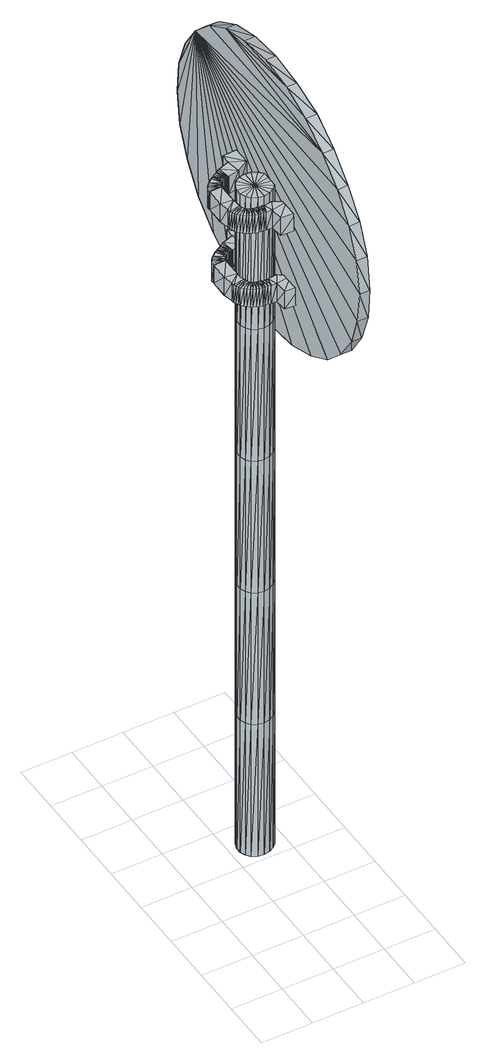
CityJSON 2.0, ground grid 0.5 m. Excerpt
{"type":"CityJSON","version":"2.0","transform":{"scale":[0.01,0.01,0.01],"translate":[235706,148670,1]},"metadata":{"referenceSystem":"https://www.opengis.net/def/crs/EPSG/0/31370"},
"CityObjects":{
"object1":{"type":"GenericCityObject","attributes":{"cluster":25,"mean_distance_to_centroid":0.207,"new_centroid_x":235706.29,"new_centroid_y":148671.11,"mean_distance_to_camera":7.57,"H1":0,"H2":0,"Z_final":109.33,"cluster2":-1,"proj_x":235702.12,"proj_y":148668.82,"id_line":62600,"bearing_l":151.17,"distance":4.76,"orientation":"left","G_obj":331.17},"geometry":[{"type":"MultiSurface","lod":"2","boundaries":[[[0,1,2]],[[2,1,3]],[[3,1,4]],[[4,1,5]],[[5,1,6]],[[1,7,6]],[[1,8,7]],[[1,9,8]],[[1,10,9]],[[1,11,10]],[[1,12,11]],[[1,13,12]],[[1,14,13]],[[15,14,1]],[[16,15,1]],[[17,16,1]],[[18,17,1]],[[0,18,1]],[[19,20,0]],[[19,0,2]],[[21,19,2]],[[21,2,3]],[[21,3,22]],[[22,3,4]],[[22,4,23]],[[23,4,5]],[[23,5,24]],[[24,5,6]],[[24,6,25]],[[25,6,7]],[[25,7,26]],[[26,7,8]],[[26,8,27]],[[8,9,27]],[[27,9,28]],[[9,10,28]],[[10,29,28]],[[10,11,29]],[[11,30,29]],[[11,12,30]],[[30,12,31]],[[31,12,13]],[[31,13,32]],[[32,13,14]],[[32,14,33]],[[33,14,15]],[[33,15,34]],[[34,15,16]],[[34,16,35]],[[35,16,17]],[[36,35,17]],[[18,36,17]],[[20,36,18]],[[20,18,0]],[[37,38,20]],[[37,20,19]],[[39,37,19]],[[21,39,19]],[[39,21,40]],[[40,21,22]],[[40,22,41]],[[41,22,23]],[[41,23,42]],[[42,23,24]],[[42,24,43]],[[43,24,25]],[[43,25,44]],[[44,25,26]],[[26,45,44]],[[26,27,45]],[[27,46,45]],[[27,28,46]],[[28,47,46]],[[28,29,47]],[[47,29,48]],[[29,30,48]],[[48,30,49]],[[49,30,31]],[[49,31,50]],[[50,31,32]],[[50,32,51]],[[51,32,33]],[[51,33,52]],[[52,33,34]],[[52,34,53]],[[53,34,35]],[[54,53,35]],[[54,35,36]],[[38,54,36]],[[38,36,20]],[[55,56,38]],[[55,38,37]],[[57,55,37]],[[57,37,39]],[[57,39,58]],[[58,39,40]],[[58,40,59]],[[59,40,41]],[[59,41,60]],[[60,41,42]],[[60,42,61]],[[61,42,43]],[[61,43,62]],[[62,43,44]],[[44,63,62]],[[44,45,63]],[[45,64,63]],[[45,46,64]],[[46,65,64]],[[46,47,65]],[[47,66,65]],[[47,48,66]],[[66,48,67]],[[67,48,49]],[[67,49,68]],[[68,49,50]],[[68,50,69]],[[69,50,51]],[[69,51,70]],[[70,51,52]],[[70,52,71]],[[71,52,53]],[[72,71,53]],[[72,53,54]],[[56,72,54]],[[56,54,38]],[[73,74,56]],[[73,56,55]],[[75,73,55]],[[75,55,57]],[[75,57,76]],[[76,57,58]],[[76,58,77]],[[77,58,59]],[[77,59,78]],[[78,59,60]],[[78,60,79]],[[79,60,61]],[[79,61,80]],[[80,61,62]],[[62,81,80]],[[62,63,81]],[[63,82,81]],[[63,64,82]],[[64,83,82]],[[64,65,83]],[[65,84,83]],[[65,66,84]],[[84,66,85]],[[85,66,67]],[[85,67,86]],[[86,67,68]],[[86,68,87]],[[87,68,69]],[[87,69,88]],[[88,69,70]],[[88,70,89]],[[89,70,71]],[[90,89,71]],[[90,71,72]],[[74,90,72]],[[74,72,56]],[[91,92,74]],[[91,74,73]],[[93,91,73]],[[93,73,75]],[[93,75,94]],[[94,75,76]],[[94,76,95]],[[95,76,77]],[[95,77,96]],[[96,77,78]],[[96,78,97]],[[97,78,79]],[[97,79,98]],[[98,79,80]],[[80,99,98]],[[80,81,99]],[[81,100,99]],[[81,82,100]],[[82,101,100]],[[82,83,101]],[[83,102,101]],[[83,84,102]],[[102,84,103]],[[103,84,85]],[[103,85,104]],[[104,85,86]],[[104,86,105]],[[105,86,87]],[[105,87,106]],[[106,87,88]],[[106,88,107]],[[107,88,89]],[[108,107,89]],[[108,89,90]],[[92,108,90]],[[92,90,74]],[[92,91,109]],[[91,93,109]],[[93,94,109]],[[94,95,109]],[[95,96,109]],[[109,96,97]],[[109,97,98]],[[109,98,99]],[[109,99,100]],[[109,100,101]],[[109,101,102]],[[109,102,103]],[[109,103,104]],[[105,109,104]],[[106,109,105]],[[107,109,106]],[[108,109,107]],[[92,109,108]],[[110,111,112]],[[113,112,114]],[[115,112,113]],[[116,112,115]],[[117,112,116]],[[118,112,117]],[[119,112,118]],[[120,112,119]],[[121,112,120]],[[122,112,121]],[[122,123,112]],[[123,110,112]],[[111,124,112]],[[124,125,112]],[[125,126,112]],[[126,127,112]],[[127,128,112]],[[128,129,112]],[[129,130,112]],[[130,131,112]],[[112,131,132]],[[131,133,132]],[[131,134,133]],[[133,134,135]],[[133,135,136]],[[135,137,136]],[[133,136,138]],[[136,139,138]],[[136,137,139]],[[137,140,139]],[[137,135,140]],[[135,141,140]],[[135,134,141]],[[134,142,141]],[[134,131,142]],[[131,143,142]],[[131,130,143]],[[143,130,144]],[[144,130,129]],[[144,129,145]],[[145,129,128]],[[145,128,146]],[[146,127,147]],[[147,127,126]],[[147,126,148]],[[148,126,125]],[[148,125,149]],[[149,125,124]],[[150,149,124]],[[150,124,111]],[[151,150,111]],[[151,111,110]],[[152,151,110]],[[152,110,123]],[[146,128,127]],[[153,123,122]],[[154,153,122]],[[154,122,121]],[[155,154,121]],[[155,121,120]],[[156,155,120]],[[156,120,119]],[[157,156,119]],[[157,119,118]],[[157,118,158]],[[158,118,117]],[[158,117,159]],[[153,152,123]],[[159,117,116]],[[159,116,160]],[[160,116,115]],[[160,115,161]],[[161,115,113]],[[161,113,162]],[[162,113,114]],[[162,114,163]],[[163,114,112]],[[163,112,164]],[[164,112,132]],[[132,165,164]],[[132,133,165]],[[133,138,165]],[[138,139,140]],[[161,162,163]],[[160,161,163]],[[159,160,163]],[[158,159,163]],[[157,158,163]],[[156,157,163]],[[155,156,163]],[[154,155,163]],[[153,154,163]],[[153,163,152]],[[152,163,151]],[[151,163,150]],[[150,163,149]],[[149,163,148]],[[148,163,147]],[[147,163,146]],[[146,163,145]],[[145,163,144]],[[144,163,143]],[[143,163,142]],[[163,164,142]],[[142,164,165]],[[142,165,141]],[[165,140,141]],[[165,138,140]],[[166,167,168]],[[168,167,169]],[[170,168,169]],[[170,169,171]],[[170,171,172]],[[172,171,173]],[[172,173,174]],[[174,173,175]],[[174,175,176]],[[176,175,177]],[[176,177,178]],[[178,177,179]],[[178,179,180]],[[180,179,181]],[[180,181,182]],[[182,181,183]],[[182,183,184]],[[184,183,185]],[[184,185,186]],[[186,185,187]],[[186,187,188]],[[188,187,189]],[[188,189,190]],[[190,189,191]],[[192,190,191]],[[192,191,193]],[[194,192,193]],[[194,193,195]],[[196,194,195]],[[196,195,197]],[[198,196,197]],[[198,197,199]],[[200,198,199]],[[200,199,201]],[[202,200,201]],[[202,201,203]],[[204,202,203]],[[204,203,205]],[[206,204,205]],[[206,205,207]],[[208,206,207]],[[208,207,209]],[[210,208,209]],[[210,209,211]],[[212,210,211]],[[212,211,213]],[[214,212,213]],[[214,213,215]],[[216,214,215]],[[216,215,217]],[[216,217,218]],[[218,217,219]],[[218,219,220]],[[220,219,221]],[[220,221,222]],[[222,221,223]],[[222,223,224]],[[224,223,225]],[[224,225,226]],[[226,225,227]],[[226,227,228]],[[228,227,229]],[[228,229,230]],[[230,229,231]],[[230,231,232]],[[232,231,233]],[[232,233,234]],[[234,233,235]],[[234,235,236]],[[236,235,237]],[[238,236,237]],[[238,237,239]],[[238,239,240]],[[240,239,241]],[[241,242,240]],[[241,243,242]],[[242,243,244]],[[244,243,245]],[[244,245,246]],[[246,245,247]],[[246,247,248]],[[248,247,249]],[[248,249,250]],[[250,249,251]],[[250,251,252]],[[252,251,253]],[[252,253,254]],[[254,253,255]],[[254,255,256]],[[256,255,257]],[[256,257,258]],[[258,257,259]],[[258,259,260]],[[260,259,261]],[[260,261,262]],[[262,261,263]],[[262,263,264]],[[264,263,265]],[[264,265,266]],[[266,265,267]],[[267,268,266]],[[267,269,268]],[[269,270,268]],[[269,271,270]],[[271,272,270]],[[271,273,272]],[[273,274,272]],[[273,275,274]],[[275,276,274]],[[275,277,276]],[[277,278,276]],[[277,279,278]],[[279,280,278]],[[279,281,280]],[[281,282,280]],[[281,283,282]],[[283,284,282]],[[283,285,284]],[[285,286,284]],[[285,287,286]],[[287,288,286]],[[287,289,288]],[[288,289,290]],[[290,289,291]],[[290,291,292]],[[292,291,293]],[[292,293,294]],[[294,293,295]],[[294,295,296]],[[296,295,297]],[[296,297,298]],[[298,297,299]],[[298,299,300]],[[300,299,301]],[[300,301,302]],[[302,301,303]],[[302,303,304]],[[304,303,305]],[[304,305,306]],[[306,305,307]],[[306,307,308]],[[308,307,309]],[[308,309,310]],[[310,309,311]],[[311,166,310]],[[311,167,166]],[[169,167,311]],[[169,311,171]],[[171,311,309]],[[173,171,309]],[[173,309,307]],[[175,173,307]],[[175,307,305]],[[177,175,305]],[[177,305,303]],[[179,177,303]],[[179,303,301]],[[181,179,301]],[[181,301,299]],[[183,181,299]],[[183,299,297]],[[183,297,295]],[[185,183,295]],[[185,295,293]],[[187,185,293]],[[187,293,291]],[[189,187,291]],[[189,291,289]],[[189,289,287]],[[189,287,285]],[[191,189,285]],[[191,285,283]],[[193,191,283]],[[195,193,283]],[[195,283,281]],[[197,195,281]],[[199,197,281]],[[201,199,281]],[[201,281,279]],[[203,201,279]],[[205,203,279]],[[205,279,277]],[[205,277,207]],[[207,277,209]],[[209,277,275]],[[209,275,211]],[[211,275,273]],[[211,273,213]],[[213,273,271]],[[213,271,215]],[[215,271,269]],[[215,269,217]],[[217,269,219]],[[219,269,267]],[[219,267,221]],[[221,267,265]],[[221,265,223]],[[223,265,263]],[[223,263,225]],[[225,263,261]],[[225,261,227]],[[227,261,259]],[[227,259,229]],[[229,259,257]],[[229,257,255]],[[229,255,231]],[[231,255,253]],[[231,253,233]],[[233,253,251]],[[233,251,235]],[[251,249,235]],[[235,249,247]],[[235,247,237]],[[247,245,237]],[[237,245,243]],[[237,243,239]],[[239,243,241]],[[238,240,242]],[[168,310,166]],[[170,310,168]],[[170,308,310]],[[172,308,170]],[[172,306,308]],[[174,306,172]],[[174,304,306]],[[176,304,174]],[[176,302,304]],[[178,302,176]],[[178,300,302]],[[180,300,178]],[[180,298,300]],[[182,298,180]],[[182,296,298]],[[182,294,296]],[[184,294,182]],[[184,292,294]],[[186,292,184]],[[186,290,292]],[[188,290,186]],[[188,288,290]],[[188,286,288]],[[188,284,286]],[[190,284,188]],[[190,282,284]],[[192,282,190]],[[194,282,192]],[[194,280,282]],[[196,280,194]],[[198,280,196]],[[200,280,198]],[[200,278,280]],[[202,278,200]],[[204,278,202]],[[204,276,278]],[[204,206,276]],[[206,208,276]],[[208,274,276]],[[208,210,274]],[[210,272,274]],[[210,212,272]],[[212,270,272]],[[212,214,270]],[[214,268,270]],[[214,216,268]],[[216,218,268]],[[218,266,268]],[[218,220,266]],[[220,264,266]],[[220,222,264]],[[222,262,264]],[[222,224,262]],[[224,260,262]],[[224,226,260]],[[226,258,260]],[[226,228,258]],[[228,256,258]],[[228,254,256]],[[228,230,254]],[[230,252,254]],[[230,232,252]],[[232,250,252]],[[232,234,250]],[[250,234,248]],[[234,246,248]],[[234,236,246]],[[246,236,244]],[[236,242,244]],[[236,238,242]],[[312,313,314]],[[314,313,315]],[[316,314,315]],[[316,315,317]],[[316,317,318]],[[318,317,319]],[[318,319,320]],[[320,319,321]],[[320,321,322]],[[322,321,323]],[[322,323,324]],[[324,323,325]],[[324,325,326]],[[326,325,327]],[[326,327,328]],[[328,327,329]],[[328,329,330]],[[330,329,331]],[[330,331,332]],[[332,331,333]],[[332,333,334]],[[334,333,335]],[[334,335,336]],[[336,335,337]],[[338,336,337]],[[338,337,339]],[[340,338,339]],[[340,339,341]],[[342,340,341]],[[342,341,343]],[[344,342,343]],[[344,343,345]],[[346,344,345]],[[346,345,347]],[[348,346,347]],[[348,347,349]],[[350,348,349]],[[350,349,351]],[[352,350,351]],[[352,351,353]],[[354,352,353]],[[354,353,355]],[[356,354,355]],[[356,355,357]],[[358,356,357]],[[358,357,359]],[[360,358,359]],[[360,359,361]],[[362,360,361]],[[362,361,363]],[[362,363,364]],[[364,363,365]],[[364,365,366]],[[366,365,367]],[[366,367,368]],[[368,367,369]],[[368,369,370]],[[370,369,371]],[[370,371,372]],[[372,371,373]],[[372,373,374]],[[374,373,375]],[[374,375,376]],[[376,375,377]],[[376,377,378]],[[378,377,379]],[[378,379,380]],[[380,379,381]],[[380,381,382]],[[382,381,383]],[[384,382,383]],[[384,383,385]],[[384,385,386]],[[386,385,387]],[[387,388,386]],[[387,389,388]],[[388,389,390]],[[390,389,391]],[[390,391,392]],[[392,391,393]],[[392,393,394]],[[394,393,395]],[[394,395,396]],[[396,395,397]],[[396,397,398]],[[398,397,399]],[[398,399,400]],[[400,399,401]],[[400,401,402]],[[402,401,403]],[[402,403,404]],[[404,403,405]],[[404,405,406]],[[406,405,407]],[[406,407,408]],[[408,407,409]],[[408,409,410]],[[410,409,411]],[[410,411,412]],[[412,411,413]],[[413,414,412]],[[413,415,414]],[[415,416,414]],[[415,417,416]],[[417,418,416]],[[417,419,418]],[[419,420,418]],[[419,421,420]],[[421,422,420]],[[421,423,422]],[[423,424,422]],[[423,425,424]],[[425,426,424]],[[425,427,426]],[[427,428,426]],[[427,429,428]],[[429,430,428]],[[429,431,430]],[[431,432,430]],[[431,433,432]],[[433,434,432]],[[433,435,434]],[[434,435,436]],[[436,435,437]],[[436,437,438]],[[438,437,439]],[[438,439,440]],[[440,439,441]],[[440,441,442]],[[442,441,443]],[[442,443,444]],[[444,443,445]],[[444,445,446]],[[446,445,447]],[[446,447,448]],[[448,447,449]],[[448,449,450]],[[450,449,451]],[[450,451,452]],[[452,451,453]],[[452,453,454]],[[454,453,455]],[[454,455,456]],[[456,455,457]],[[457,312,456]],[[457,313,312]],[[315,313,457]],[[315,457,317]],[[317,457,455]],[[319,317,455]],[[319,455,453]],[[321,319,453]],[[321,453,451]],[[323,321,451]],[[323,451,449]],[[325,323,449]],[[325,449,447]],[[327,325,447]],[[327,447,445]],[[329,327,445]],[[329,445,443]],[[329,443,441]],[[331,329,441]],[[331,441,439]],[[333,331,439]],[[333,439,437]],[[335,333,437]],[[335,437,435]],[[335,435,433]],[[335,433,431]],[[337,335,431]],[[337,431,429]],[[339,337,429]],[[341,339,429]],[[341,429,427]],[[343,341,427]],[[345,343,427]],[[347,345,427]],[[347,427,425]],[[349,347,425]],[[351,349,425]],[[351,425,423]],[[351,423,353]],[[353,423,355]],[[355,423,421]],[[355,421,357]],[[357,421,419]],[[357,419,359]],[[359,419,417]],[[359,417,361]],[[361,417,415]],[[361,415,363]],[[363,415,365]],[[365,415,413]],[[365,413,367]],[[367,413,411]],[[367,411,369]],[[369,411,409]],[[369,409,371]],[[371,409,407]],[[371,407,373]],[[373,407,405]],[[373,405,375]],[[375,405,403]],[[375,403,401]],[[375,401,377]],[[377,401,399]],[[377,399,379]],[[379,399,397]],[[379,397,381]],[[397,395,381]],[[381,395,393]],[[381,393,383]],[[393,391,383]],[[383,391,389]],[[383,389,385]],[[385,389,387]],[[384,386,388]],[[314,456,312]],[[316,456,314]],[[316,454,456]],[[318,454,316]],[[318,452,454]],[[320,452,318]],[[320,450,452]],[[322,450,320]],[[322,448,450]],[[324,448,322]],[[324,446,448]],[[326,446,324]],[[326,444,446]],[[328,444,326]],[[328,442,444]],[[328,440,442]],[[330,440,328]],[[330,438,440]],[[332,438,330]],[[332,436,438]],[[334,436,332]],[[334,434,436]],[[334,432,434]],[[334,430,432]],[[336,430,334]],[[336,428,430]],[[338,428,336]],[[340,428,338]],[[340,426,428]],[[342,426,340]],[[344,426,342]],[[346,426,344]],[[346,424,426]],[[348,424,346]],[[350,424,348]],[[350,422,424]],[[350,352,422]],[[352,354,422]],[[354,420,422]],[[354,356,420]],[[356,418,420]],[[356,358,418]],[[358,416,418]],[[358,360,416]],[[360,414,416]],[[360,362,414]],[[362,364,414]],[[364,412,414]],[[364,366,412]],[[366,410,412]],[[366,368,410]],[[368,408,410]],[[368,370,408]],[[370,406,408]],[[370,372,406]],[[372,404,406]],[[372,374,404]],[[374,402,404]],[[374,400,402]],[[374,376,400]],[[376,398,400]],[[376,378,398]],[[378,396,398]],[[378,380,396]],[[396,380,394]],[[380,392,394]],[[380,382,392]],[[392,382,390]],[[382,388,390]],[[382,384,388]]]}]}
},
"vertices":[
[74,188,1],[74,171,1],[68,187,1],[63,184,1],[60,180,1],[58,174,1],[58,168,1],[60,163,1],[63,159,1],[68,156,1],[74,155,1],[80,156,1],[85,159,1],[89,163,1],[91,168,1],[91,174,1],[89,180,1],[85,184,1],[80,187,1],[68,187,150],[74,188,150],[63,184,150],[60,180,150],[58,174,150],[58,168,150],[60,163,150],[63,159,150],[68,156,150],[74,155,150],[80,156,150],[85,159,150],[89,163,150],[91,168,150],[91,174,150],[89,180,150],[85,184,150],[80,187,150],[68,187,299],[74,188,299],[63,184,299],[60,180,299],[58,174,299],[58,168,299],[60,163,299],[63,159,299],[68,156,299],[74,155,299],[80,156,299],[85,159,299],[89,163,299],[91,168,299],[91,174,299],[89,180,299],[85,184,299],[80,187,299],[68,187,448],[74,188,448],[63,184,448],[60,180,448],[58,174,448],[58,168,448],[60,163,448],[63,159,448],[68,156,448],[74,155,448],[80,156,448],[85,159,448],[89,163,448],[91,168,448],[91,174,448],[89,180,448],[85,184,448],[80,187,448],[68,187,597],[74,188,597],[63,184,597],[60,180,597],[58,174,597],[58,168,597],[60,163,597],[63,159,597],[68,156,597],[74,155,597],[80,156,597],[85,159,597],[89,163,597],[91,168,597],[91,174,597],[89,180,597],[85,184,597],[80,187,597],[68,187,746],[74,188,746],[63,184,746],[60,180,746],[58,174,746],[58,168,746],[60,163,746],[63,159,746],[68,156,746],[74,155,746],[80,156,746],[85,159,746],[89,163,746],[91,168,746],[91,174,746],[89,180,746],[85,184,746],[80,187,746],[74,171,746],[92,108,593],[92,80,610],[87,292,822],[88,321,763],[88,310,794],[89,325,728],[89,321,694],[90,310,662],[90,292,634],[91,269,610],[91,241,593],[92,209,581],[92,175,577],[92,140,581],[91,57,634],[91,39,662],[90,28,694],[90,24,728],[89,28,763],[89,39,794],[88,57,822],[87,80,846],[87,269,846],[87,241,864],[87,108,864],[87,140,875],[86,209,875],[87,175,879],[97,209,875],[97,175,879],[97,140,875],[98,108,864],[98,80,846],[98,57,823],[99,39,795],[100,28,763],[100,24,728],[101,28,694],[101,39,662],[102,57,634],[102,80,611],[102,108,593],[102,140,581],[102,175,577],[102,209,581],[102,241,593],[101,269,611],[101,292,634],[100,310,662],[100,322,694],[99,325,728],[99,322,763],[98,310,795],[98,292,823],[97,269,846],[97,241,864],[96,227,652],[96,227,632],[79,226,652],[79,226,632],[79,217,652],[79,217,632],[68,213,652],[68,213,632],[66,212,652],[66,212,632],[64,211,652],[64,211,632],[63,210,652],[63,210,632],[61,209,652],[61,209,632],[59,208,652],[59,208,632],[58,207,652],[58,207,632],[56,206,652],[56,206,632],[51,202,652],[51,202,632],[50,201,652],[50,201,632],[49,200,652],[49,200,632],[48,198,652],[48,198,632],[47,197,652],[47,197,632],[46,195,652],[46,195,632],[46,193,652],[46,193,632],[46,192,652],[46,192,632],[46,174,652],[46,174,632],[48,165,652],[48,165,632],[48,162,652],[48,162,632],[49,160,652],[49,160,632],[50,158,652],[50,158,632],[51,156,652],[51,156,632],[53,154,652],[53,154,632],[55,152,652],[55,152,632],[57,150,652],[57,150,632],[59,149,652],[59,149,632],[62,148,652],[62,148,632],[64,147,652],[64,147,632],[67,146,652],[67,146,632],[69,146,652],[69,146,632],[72,146,652],[72,146,632],[75,145,652],[75,145,632],[80,145,652],[80,145,632],[81,133,652],[81,133,632],[96,132,652],[96,132,632],[96,148,652],[96,148,632],[86,155,652],[86,155,632],[77,154,652],[77,154,632],[76,154,652],[76,154,632],[74,154,652],[74,154,632],[72,154,652],[72,154,632],[71,155,652],[71,155,632],[69,155,652],[69,155,632],[67,155,652],[67,155,632],[66,156,652],[66,156,632],[64,156,652],[64,156,632],[63,157,652],[63,157,632],[62,158,652],[62,158,632],[61,159,652],[61,159,632],[60,161,652],[60,161,632],[60,162,652],[60,162,632],[59,164,652],[59,164,632],[58,173,652],[58,173,632],[58,192,652],[58,192,632],[58,193,652],[58,193,632],[59,194,652],[59,194,632],[59,195,652],[59,195,632],[60,196,652],[60,196,632],[60,197,652],[60,197,632],[61,197,652],[61,197,632],[62,198,652],[62,198,632],[63,199,652],[63,199,632],[65,199,652],[65,199,632],[66,200,652],[66,200,632],[67,200,652],[67,200,632],[68,200,652],[68,200,632],[69,201,652],[69,201,632],[70,201,652],[70,201,632],[81,203,652],[81,203,632],[93,210,652],[93,210,632],[92,227,737],[92,227,717],[75,226,737],[75,226,717],[75,217,737],[75,217,717],[64,213,737],[64,213,717],[62,212,737],[62,212,717],[60,211,737],[60,211,717],[59,210,737],[59,210,717],[57,209,737],[57,209,717],[55,208,737],[55,208,717],[54,207,737],[54,207,717],[52,206,737],[52,206,717],[47,202,737],[47,202,717],[46,201,737],[46,201,717],[45,200,737],[45,200,717],[44,198,737],[44,198,717],[43,197,737],[43,197,717],[42,195,737],[42,195,717],[42,193,737],[42,193,717],[42,192,737],[42,192,717],[42,174,737],[42,174,717],[44,165,737],[44,165,717],[44,162,737],[44,162,717],[45,160,737],[45,160,717],[46,158,737],[46,158,717],[47,156,737],[47,156,717],[49,154,737],[49,154,717],[51,152,737],[51,152,717],[53,150,737],[53,150,717],[55,149,737],[55,149,717],[58,148,737],[58,148,717],[60,147,737],[60,147,717],[63,146,737],[63,146,717],[65,146,737],[65,146,717],[68,146,737],[68,146,717],[70,145,737],[70,145,717],[76,145,737],[76,145,717],[77,133,737],[77,133,717],[92,132,737],[92,132,717],[92,148,737],[92,148,717],[81,155,737],[81,155,717],[73,154,737],[73,154,717],[72,154,737],[72,154,717],[70,154,737],[70,154,717],[68,154,737],[68,154,717],[67,155,737],[67,155,717],[65,155,737],[65,155,717],[63,155,737],[63,155,717],[62,156,737],[62,156,717],[60,156,737],[60,156,717],[59,157,737],[59,157,717],[58,158,737],[58,158,717],[57,159,737],[57,159,717],[56,161,737],[56,161,717],[55,162,737],[55,162,717],[55,164,737],[55,164,717],[54,173,737],[54,173,717],[54,192,737],[54,192,717],[54,193,737],[54,193,717],[55,194,737],[55,194,717],[55,195,737],[55,195,717],[56,196,737],[56,196,717],[56,197,737],[56,197,717],[57,197,737],[57,197,717],[58,198,737],[58,198,717],[59,199,737],[59,199,717],[61,199,737],[61,199,717],[62,200,737],[62,200,717],[63,200,737],[63,200,717],[64,200,737],[64,200,717],[65,201,737],[65,201,717],[66,201,737],[66,201,717],[77,203,737],[77,203,717],[89,210,737],[89,210,717]
]}
